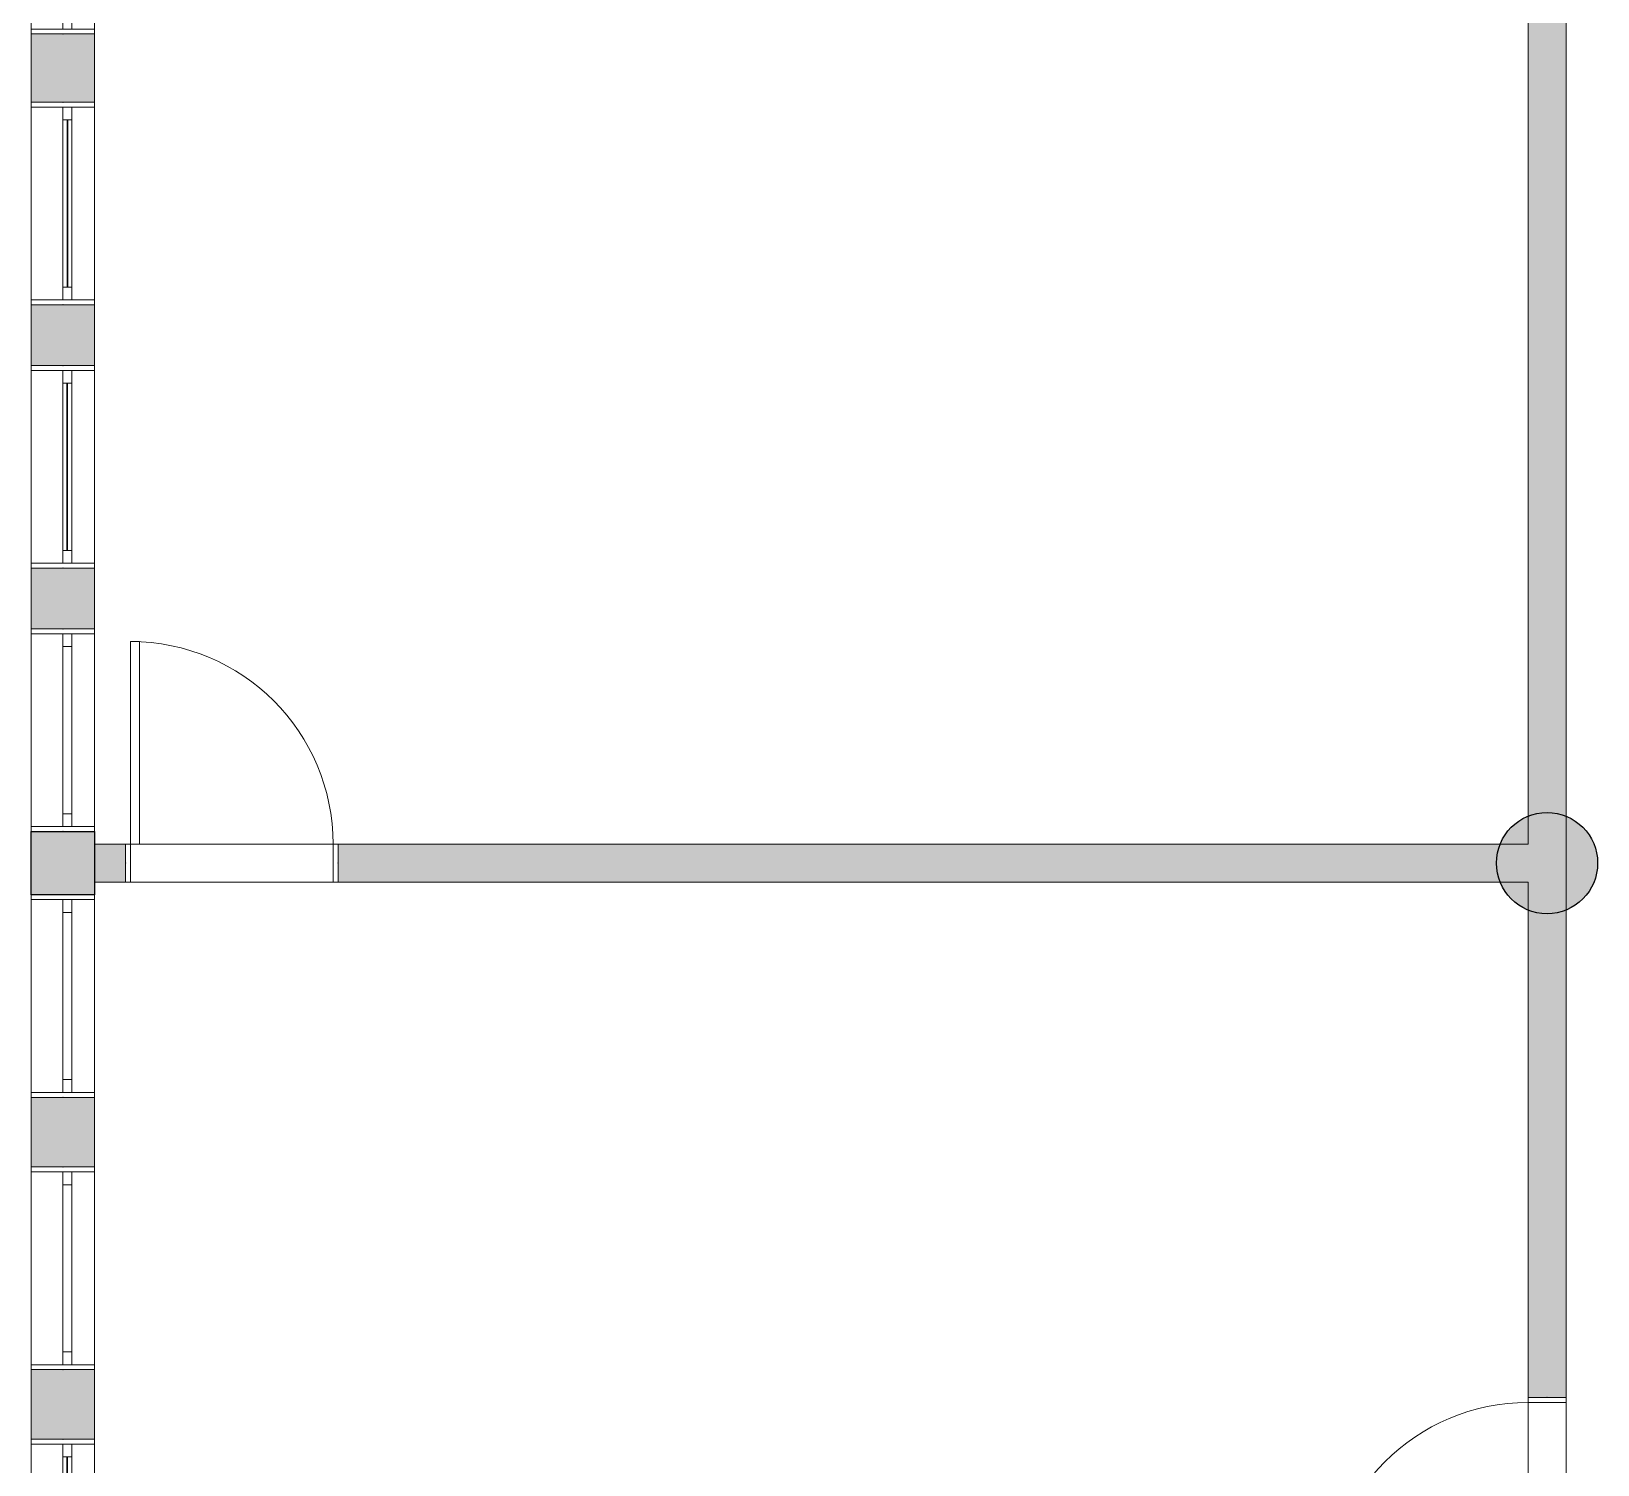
# Model space of a CAD drawing. Header units: metres. Extents: x 512 to 829, y -209 to 245.
# Drawn here: x 781.39 to 787.58, y -100.75 to -95.09 of the extents above; entities that cross this region are included whole.
import ezdxf

# ---------------------------------------------------------------- set-up
doc = ezdxf.new("R2010")
doc.units = ezdxf.units.M
doc.header["$LTSCALE"] = 0.508
doc.set_wipeout_variables(frame=1)
doc.header["$PDSIZE"] = -2
for name, color, linetype, lineweight in [('None', 7, 'Continuous', 5), ('NãoImprimir', 7, 'Continuous', 5), ('Peitoris', 2, 'Continuous', 5), ('Telhado-Princ', 7, 'Continuous', 5)]:
    doc.layers.add(name, color=color, linetype=linetype, lineweight=lineweight)

# ---------------------------------------------------------------- blocks, each defined once
blk = doc.blocks.new('Grupo-469')
at = {"color": 7, "linetype": 'Continuous', "lineweight": 5}
for points in [[(-0.4, 0.125), (-0.38095, 0.125), (-0.38095, -0.125), (-0.4, -0.125)], [(0.38095, 0.125), (0.4, 0.125), (0.4, -0.125), (0.38095, -0.125)]]:
    blk.add_wipeout(points, dxfattribs=at).dxf.layer = 'None'
at = {"layer": 'None', "color": 7, "linetype": 'Continuous', "lineweight": 5}
for points in [[(-0.4, 0.125), (-0.38095, 0.125), (-0.38095, -0.125), (-0.4, -0.125)], [(0.38095, 0.125), (0.4, 0.125), (0.4, -0.125), (0.38095, -0.125)]]:
    blk.add_lwpolyline(points, close=True, dxfattribs=at)
blk = doc.blocks.new('Grupo-470')
at = {"layer": 'None', "color": 7}
blk.add_blockref('Grupo-469', (0, 0), dxfattribs=at)
at = {"layer": 'None', "color": 7, "linetype": 'Continuous', "lineweight": 5}
for p, q in [((-0.4, 0.125), (-0.38095, 0.125)), ((-0.38095, 0.125), (-0.38095, -0.125)), ((0.4, 0.125), (0.38095, 0.125)), ((0.38095, 0.125), (0.38095, -0.125)), ((-0.4, -0.125), (-0.38095, -0.125)), ((0.4, -0.125), (0.38095, -0.125))]:
    blk.add_line(p, q, dxfattribs=at)
blk = doc.blocks.new('Grupo-471')
at = {"layer": 'None', "color": 7, "linetype": 'Continuous', "lineweight": 5}
for p, q in [((-0.38095, 0.034925), (-0.38095, 0)), ((0.38095, 0.034925), (0.38095, 0))]:
    blk.add_line(p, q, dxfattribs=at)
blk = doc.blocks.new('Grupo-472')
at = {"color": 7, "linetype": 'Continuous', "lineweight": 5}
for points in [[(-0.38095, 0.034925), (-0.33015, 0.034925), (-0.33015, 0), (-0.38095, 0)], [(0.33015, 0.034925), (0.38095, 0.034925), (0.38095, 0), (0.33015, 0)]]:
    blk.add_wipeout(points, dxfattribs=at).dxf.layer = 'None'
at = {"layer": 'None', "color": 7, "linetype": 'Continuous', "lineweight": 5}
for points in [[(-0.38095, 0.034925), (-0.33015, 0.034925), (-0.33015, 0), (-0.38095, 0)], [(0.33015, 0.034925), (0.38095, 0.034925), (0.38095, 0), (0.33015, 0)]]:
    blk.add_lwpolyline(points, close=True, dxfattribs=at)
blk = doc.blocks.new('Grupo-473')
at = {"layer": 'None', "color": 7}
blk.add_blockref('Grupo-471', (0, 0), dxfattribs=at)
at = {"color": 7, "linetype": 'Continuous', "lineweight": 5}
blk.add_wipeout([(-0.33015, 0.034925), (0.33015, 0.034925), (0.33015, 0), (-0.33015, 0)], dxfattribs=at).dxf.layer = 'None'
at = {"layer": 'None', "color": 7, "linetype": 'Continuous', "lineweight": 5}
blk.add_lwpolyline([(-0.33015, 0.034925), (0.33015, 0.034925), (0.33015, 0), (-0.33015, 0)], close=True, dxfattribs=at)
at = {"layer": 'None', "color": 7}
blk.add_blockref('Grupo-472', (0, 0), dxfattribs=at)
at = {"layer": 'None', "color": 7, "linetype": 'Continuous', "lineweight": 5}
for p, q in [((-0.38095, 0.034925), (-0.33015, 0.034925)), ((-0.38095, 0), (-0.33015, 0)), ((-0.33015, 0.034925), (-0.33015, 0)), ((0.38095, 0.034925), (0.33015, 0.034925)), ((0.33015, 0.034925), (0.33015, 0)), ((0.38095, 0), (0.33015, 0))]:
    blk.add_line(p, q, dxfattribs=at)
blk = doc.blocks.new('Grupo-474')
at = {"color": 7, "linetype": 'Continuous', "lineweight": 9}
blk.add_wipeout([(-0.3301, 0.0181), (0.3301, 0.0181), (0.3301, 0.0168), (-0.3301, 0.0168)], dxfattribs=at).dxf.layer = 'None'
blk = doc.blocks.new('Grupo-475')
at = {"layer": 'None', "color": 7}
blk.add_blockref('Grupo-474', (0, 0), dxfattribs=at)
at = {"layer": 'None', "color": 7, "linetype": 'Continuous', "lineweight": 25}
for p, q in [((-0.3301, 0.0181), (0.3301, 0.0181)), ((-0.3301, 0.0168), (0.3301, 0.0168))]:
    blk.add_line(p, q, dxfattribs=at)
blk = doc.blocks.new('Grupo-476')
at = {"layer": 'None', "color": 7, "linetype": 'Continuous', "lineweight": 20}
for p, q in [((0.4, 0.125), (-0.4, 0.125)), ((0.4, -0.125), (-0.4, -0.125))]:
    blk.add_line(p, q, dxfattribs=at)
blk = doc.blocks.new('Window (2D)-38')
at = {"color": 7, "linetype": 'Continuous', "lineweight": 5}
blk.add_wipeout([(-0.4, 0.125), (0.4, 0.125), (0.4, -0.125), (-0.4, -0.125)], dxfattribs=at).dxf.layer = 'None'
at = {"layer": 'None', "color": 7}
blk.add_blockref('Grupo-470', (0, 0), dxfattribs=at)
at = {"layer": 'None', "color": 7, "linetype": 'Continuous', "lineweight": 5}
for p, q in [((-0.4, 0.125), (0.4, 0.125)), ((-0.4, -0.125), (0.4, -0.125))]:
    blk.add_line(p, q, dxfattribs=at)
at = {"layer": 'NãoImprimir', "linetype": 'Continuous'}
for p in [(-0.4, 0), (0.4, 0)]:
    blk.add_point(p, dxfattribs=at)
at = {"layer": 'Peitoris'}
blk.add_blockref('Grupo-473', (0, 0), dxfattribs=at)
blk.add_blockref('Grupo-475', (0, 0), dxfattribs=at)
at = {"layer": 'Telhado-Princ'}
blk.add_blockref('Grupo-476', (0, 0), dxfattribs=at)
blk = doc.blocks.new('Grupo-477')
at = {"color": 7, "linetype": 'Continuous', "lineweight": 5}
for points in [[(-0.4, 0.125), (-0.38095, 0.125), (-0.38095, -0.125), (-0.4, -0.125)], [(0.38095, 0.125), (0.4, 0.125), (0.4, -0.125), (0.38095, -0.125)]]:
    blk.add_wipeout(points, dxfattribs=at).dxf.layer = 'None'
at = {"layer": 'None', "color": 7, "linetype": 'Continuous', "lineweight": 5}
for points in [[(-0.4, 0.125), (-0.38095, 0.125), (-0.38095, -0.125), (-0.4, -0.125)], [(0.38095, 0.125), (0.4, 0.125), (0.4, -0.125), (0.38095, -0.125)]]:
    blk.add_lwpolyline(points, close=True, dxfattribs=at)
blk = doc.blocks.new('Grupo-478')
at = {"layer": 'None', "color": 7}
blk.add_blockref('Grupo-477', (0, 0), dxfattribs=at)
at = {"layer": 'None', "color": 7, "linetype": 'Continuous', "lineweight": 5}
for p, q in [((-0.4, 0.125), (-0.38095, 0.125)), ((-0.38095, 0.125), (-0.38095, -0.125)), ((0.4, 0.125), (0.38095, 0.125)), ((0.38095, 0.125), (0.38095, -0.125)), ((-0.4, -0.125), (-0.38095, -0.125)), ((0.4, -0.125), (0.38095, -0.125))]:
    blk.add_line(p, q, dxfattribs=at)
blk = doc.blocks.new('Grupo-479')
at = {"layer": 'None', "color": 7, "linetype": 'Continuous', "lineweight": 5}
for p, q in [((-0.38095, 0.034925), (-0.38095, 0)), ((0.38095, 0.034925), (0.38095, 0))]:
    blk.add_line(p, q, dxfattribs=at)
blk = doc.blocks.new('Grupo-480')
at = {"color": 7, "linetype": 'Continuous', "lineweight": 5}
for points in [[(-0.38095, 0.034925), (-0.33015, 0.034925), (-0.33015, 0), (-0.38095, 0)], [(0.33015, 0.034925), (0.38095, 0.034925), (0.38095, 0), (0.33015, 0)]]:
    blk.add_wipeout(points, dxfattribs=at).dxf.layer = 'None'
at = {"layer": 'None', "color": 7, "linetype": 'Continuous', "lineweight": 5}
for points in [[(-0.38095, 0.034925), (-0.33015, 0.034925), (-0.33015, 0), (-0.38095, 0)], [(0.33015, 0.034925), (0.38095, 0.034925), (0.38095, 0), (0.33015, 0)]]:
    blk.add_lwpolyline(points, close=True, dxfattribs=at)
blk = doc.blocks.new('Grupo-481')
at = {"layer": 'None', "color": 7}
blk.add_blockref('Grupo-479', (0, 0), dxfattribs=at)
at = {"color": 7, "linetype": 'Continuous', "lineweight": 5}
blk.add_wipeout([(-0.33015, 0.034925), (0.33015, 0.034925), (0.33015, 0), (-0.33015, 0)], dxfattribs=at).dxf.layer = 'None'
at = {"layer": 'None', "color": 7, "linetype": 'Continuous', "lineweight": 5}
blk.add_lwpolyline([(-0.33015, 0.034925), (0.33015, 0.034925), (0.33015, 0), (-0.33015, 0)], close=True, dxfattribs=at)
at = {"layer": 'None', "color": 7}
blk.add_blockref('Grupo-480', (0, 0), dxfattribs=at)
at = {"layer": 'None', "color": 7, "linetype": 'Continuous', "lineweight": 5}
for p, q in [((-0.38095, 0.034925), (-0.33015, 0.034925)), ((-0.38095, 0), (-0.33015, 0)), ((-0.33015, 0.034925), (-0.33015, 0)), ((0.38095, 0.034925), (0.33015, 0.034925)), ((0.33015, 0.034925), (0.33015, 0)), ((0.38095, 0), (0.33015, 0))]:
    blk.add_line(p, q, dxfattribs=at)
blk = doc.blocks.new('Grupo-482')
at = {"color": 7, "linetype": 'Continuous', "lineweight": 9}
blk.add_wipeout([(-0.3301, 0.0181), (0.3301, 0.0181), (0.3301, 0.0168), (-0.3301, 0.0168)], dxfattribs=at).dxf.layer = 'None'
blk = doc.blocks.new('Grupo-483')
at = {"layer": 'None', "color": 7}
blk.add_blockref('Grupo-482', (0, 0), dxfattribs=at)
at = {"layer": 'None', "color": 7, "linetype": 'Continuous', "lineweight": 25}
for p, q in [((-0.3301, 0.0181), (0.3301, 0.0181)), ((-0.3301, 0.0168), (0.3301, 0.0168))]:
    blk.add_line(p, q, dxfattribs=at)
blk = doc.blocks.new('Grupo-484')
at = {"layer": 'None', "color": 7, "linetype": 'Continuous', "lineweight": 20}
for p, q in [((0.4, 0.125), (-0.4, 0.125)), ((0.4, -0.125), (-0.4, -0.125))]:
    blk.add_line(p, q, dxfattribs=at)
blk = doc.blocks.new('Window (2D)-39')
at = {"color": 7, "linetype": 'Continuous', "lineweight": 5}
blk.add_wipeout([(-0.4, 0.125), (0.4, 0.125), (0.4, -0.125), (-0.4, -0.125)], dxfattribs=at).dxf.layer = 'None'
at = {"layer": 'None', "color": 7}
blk.add_blockref('Grupo-478', (0, 0), dxfattribs=at)
at = {"layer": 'None', "color": 7, "linetype": 'Continuous', "lineweight": 5}
for p, q in [((-0.4, 0.125), (0.4, 0.125)), ((-0.4, -0.125), (0.4, -0.125))]:
    blk.add_line(p, q, dxfattribs=at)
at = {"layer": 'NãoImprimir', "linetype": 'Continuous'}
for p in [(-0.4, 0), (0.4, 0)]:
    blk.add_point(p, dxfattribs=at)
at = {"layer": 'Peitoris'}
blk.add_blockref('Grupo-481', (0, 0), dxfattribs=at)
blk.add_blockref('Grupo-483', (0, 0), dxfattribs=at)
at = {"layer": 'Telhado-Princ'}
blk.add_blockref('Grupo-484', (0, 0), dxfattribs=at)
blk = doc.blocks.new('Grupo-485')
at = {"color": 7, "linetype": 'Continuous', "lineweight": 5}
for points in [[(-0.4, 0.125), (-0.38095, 0.125), (-0.38095, -0.125), (-0.4, -0.125)], [(0.38095, 0.125), (0.4, 0.125), (0.4, -0.125), (0.38095, -0.125)]]:
    blk.add_wipeout(points, dxfattribs=at).dxf.layer = 'None'
at = {"layer": 'None', "color": 7, "linetype": 'Continuous', "lineweight": 5}
for points in [[(-0.4, 0.125), (-0.38095, 0.125), (-0.38095, -0.125), (-0.4, -0.125)], [(0.38095, 0.125), (0.4, 0.125), (0.4, -0.125), (0.38095, -0.125)]]:
    blk.add_lwpolyline(points, close=True, dxfattribs=at)
blk = doc.blocks.new('Grupo-486')
at = {"layer": 'None', "color": 7}
blk.add_blockref('Grupo-485', (0, 0), dxfattribs=at)
at = {"layer": 'None', "color": 7, "linetype": 'Continuous', "lineweight": 5}
for p, q in [((-0.4, 0.125), (-0.38095, 0.125)), ((-0.38095, 0.125), (-0.38095, -0.125)), ((0.4, 0.125), (0.38095, 0.125)), ((0.38095, 0.125), (0.38095, -0.125)), ((-0.4, -0.125), (-0.38095, -0.125)), ((0.4, -0.125), (0.38095, -0.125))]:
    blk.add_line(p, q, dxfattribs=at)
blk = doc.blocks.new('Grupo-487')
at = {"layer": 'None', "color": 7, "linetype": 'Continuous', "lineweight": 5}
for p, q in [((-0.38095, 0.034925), (-0.38095, 0)), ((0.38095, 0.034925), (0.38095, 0))]:
    blk.add_line(p, q, dxfattribs=at)
blk = doc.blocks.new('Grupo-488')
at = {"color": 7, "linetype": 'Continuous', "lineweight": 5}
for points in [[(-0.38095, 0.034925), (-0.33015, 0.034925), (-0.33015, 0), (-0.38095, 0)], [(0.33015, 0.034925), (0.38095, 0.034925), (0.38095, 0), (0.33015, 0)]]:
    blk.add_wipeout(points, dxfattribs=at).dxf.layer = 'None'
at = {"layer": 'None', "color": 7, "linetype": 'Continuous', "lineweight": 5}
for points in [[(-0.38095, 0.034925), (-0.33015, 0.034925), (-0.33015, 0), (-0.38095, 0)], [(0.33015, 0.034925), (0.38095, 0.034925), (0.38095, 0), (0.33015, 0)]]:
    blk.add_lwpolyline(points, close=True, dxfattribs=at)
blk = doc.blocks.new('Grupo-489')
at = {"layer": 'None', "color": 7}
blk.add_blockref('Grupo-487', (0, 0), dxfattribs=at)
at = {"color": 7, "linetype": 'Continuous', "lineweight": 5}
blk.add_wipeout([(-0.33015, 0.034925), (0.33015, 0.034925), (0.33015, 0), (-0.33015, 0)], dxfattribs=at).dxf.layer = 'None'
at = {"layer": 'None', "color": 7, "linetype": 'Continuous', "lineweight": 5}
blk.add_lwpolyline([(-0.33015, 0.034925), (0.33015, 0.034925), (0.33015, 0), (-0.33015, 0)], close=True, dxfattribs=at)
at = {"layer": 'None', "color": 7}
blk.add_blockref('Grupo-488', (0, 0), dxfattribs=at)
at = {"layer": 'None', "color": 7, "linetype": 'Continuous', "lineweight": 5}
for p, q in [((-0.38095, 0.034925), (-0.33015, 0.034925)), ((-0.38095, 0), (-0.33015, 0)), ((-0.33015, 0.034925), (-0.33015, 0)), ((0.38095, 0.034925), (0.33015, 0.034925)), ((0.33015, 0.034925), (0.33015, 0)), ((0.38095, 0), (0.33015, 0))]:
    blk.add_line(p, q, dxfattribs=at)
blk = doc.blocks.new('Grupo-490')
at = {"color": 7, "linetype": 'Continuous', "lineweight": 9}
blk.add_wipeout([(-0.3301, 0.0181), (0.3301, 0.0181), (0.3301, 0.0168), (-0.3301, 0.0168)], dxfattribs=at).dxf.layer = 'None'
blk = doc.blocks.new('Grupo-491')
at = {"layer": 'None', "color": 7}
blk.add_blockref('Grupo-490', (0, 0), dxfattribs=at)
at = {"layer": 'None', "color": 7, "linetype": 'Continuous', "lineweight": 25}
for p, q in [((-0.3301, 0.0181), (0.3301, 0.0181)), ((-0.3301, 0.0168), (0.3301, 0.0168))]:
    blk.add_line(p, q, dxfattribs=at)
blk = doc.blocks.new('Grupo-492')
at = {"layer": 'None', "color": 7, "linetype": 'Continuous', "lineweight": 20}
for p, q in [((0.4, 0.125), (-0.4, 0.125)), ((0.4, -0.125), (-0.4, -0.125))]:
    blk.add_line(p, q, dxfattribs=at)
blk = doc.blocks.new('Window (2D)-40')
at = {"color": 7, "linetype": 'Continuous', "lineweight": 5}
blk.add_wipeout([(-0.4, 0.125), (0.4, 0.125), (0.4, -0.125), (-0.4, -0.125)], dxfattribs=at).dxf.layer = 'None'
at = {"layer": 'None', "color": 7}
blk.add_blockref('Grupo-486', (0, 0), dxfattribs=at)
at = {"layer": 'None', "color": 7, "linetype": 'Continuous', "lineweight": 5}
for p, q in [((-0.4, 0.125), (0.4, 0.125)), ((-0.4, -0.125), (0.4, -0.125))]:
    blk.add_line(p, q, dxfattribs=at)
at = {"layer": 'NãoImprimir', "linetype": 'Continuous'}
for p in [(-0.4, 0), (0.4, 0)]:
    blk.add_point(p, dxfattribs=at)
at = {"layer": 'Peitoris'}
blk.add_blockref('Grupo-489', (0, 0), dxfattribs=at)
blk.add_blockref('Grupo-491', (0, 0), dxfattribs=at)
at = {"layer": 'Telhado-Princ'}
blk.add_blockref('Grupo-492', (0, 0), dxfattribs=at)
blk = doc.blocks.new('Grupo-493')
at = {"color": 7, "linetype": 'Continuous', "lineweight": 5}
for points in [[(-0.4, 0.125), (-0.38095, 0.125), (-0.38095, -0.125), (-0.4, -0.125)], [(0.38095, 0.125), (0.4, 0.125), (0.4, -0.125), (0.38095, -0.125)]]:
    blk.add_wipeout(points, dxfattribs=at).dxf.layer = 'None'
at = {"layer": 'None', "color": 7, "linetype": 'Continuous', "lineweight": 5}
for points in [[(-0.4, 0.125), (-0.38095, 0.125), (-0.38095, -0.125), (-0.4, -0.125)], [(0.38095, 0.125), (0.4, 0.125), (0.4, -0.125), (0.38095, -0.125)]]:
    blk.add_lwpolyline(points, close=True, dxfattribs=at)
blk = doc.blocks.new('Grupo-494')
at = {"layer": 'None', "color": 7}
blk.add_blockref('Grupo-493', (0, 0), dxfattribs=at)
at = {"layer": 'None', "color": 7, "linetype": 'Continuous', "lineweight": 5}
for p, q in [((-0.4, 0.125), (-0.38095, 0.125)), ((-0.38095, 0.125), (-0.38095, -0.125)), ((0.4, 0.125), (0.38095, 0.125)), ((0.38095, 0.125), (0.38095, -0.125)), ((-0.4, -0.125), (-0.38095, -0.125)), ((0.4, -0.125), (0.38095, -0.125))]:
    blk.add_line(p, q, dxfattribs=at)
blk = doc.blocks.new('Grupo-495')
at = {"layer": 'None', "color": 7, "linetype": 'Continuous', "lineweight": 5}
for p, q in [((-0.38095, 0.034925), (-0.38095, 0)), ((0.38095, 0.034925), (0.38095, 0))]:
    blk.add_line(p, q, dxfattribs=at)
blk = doc.blocks.new('Grupo-496')
at = {"color": 7, "linetype": 'Continuous', "lineweight": 5}
for points in [[(-0.38095, 0.034925), (-0.33015, 0.034925), (-0.33015, 0), (-0.38095, 0)], [(0.33015, 0.034925), (0.38095, 0.034925), (0.38095, 0), (0.33015, 0)]]:
    blk.add_wipeout(points, dxfattribs=at).dxf.layer = 'None'
at = {"layer": 'None', "color": 7, "linetype": 'Continuous', "lineweight": 5}
for points in [[(-0.38095, 0.034925), (-0.33015, 0.034925), (-0.33015, 0), (-0.38095, 0)], [(0.33015, 0.034925), (0.38095, 0.034925), (0.38095, 0), (0.33015, 0)]]:
    blk.add_lwpolyline(points, close=True, dxfattribs=at)
blk = doc.blocks.new('Grupo-497')
at = {"layer": 'None', "color": 7}
blk.add_blockref('Grupo-495', (0, 0), dxfattribs=at)
at = {"color": 7, "linetype": 'Continuous', "lineweight": 5}
blk.add_wipeout([(-0.33015, 0.034925), (0.33015, 0.034925), (0.33015, 0), (-0.33015, 0)], dxfattribs=at).dxf.layer = 'None'
at = {"layer": 'None', "color": 7, "linetype": 'Continuous', "lineweight": 5}
blk.add_lwpolyline([(-0.33015, 0.034925), (0.33015, 0.034925), (0.33015, 0), (-0.33015, 0)], close=True, dxfattribs=at)
at = {"layer": 'None', "color": 7}
blk.add_blockref('Grupo-496', (0, 0), dxfattribs=at)
at = {"layer": 'None', "color": 7, "linetype": 'Continuous', "lineweight": 5}
for p, q in [((-0.38095, 0.034925), (-0.33015, 0.034925)), ((-0.38095, 0), (-0.33015, 0)), ((-0.33015, 0.034925), (-0.33015, 0)), ((0.38095, 0.034925), (0.33015, 0.034925)), ((0.33015, 0.034925), (0.33015, 0)), ((0.38095, 0), (0.33015, 0))]:
    blk.add_line(p, q, dxfattribs=at)
blk = doc.blocks.new('Grupo-500')
at = {"layer": 'None', "color": 7, "linetype": 'Continuous', "lineweight": 20}
for p, q in [((0.4, 0.125), (-0.4, 0.125)), ((0.4, -0.125), (-0.4, -0.125))]:
    blk.add_line(p, q, dxfattribs=at)
blk = doc.blocks.new('Window (2D)-41')
at = {"color": 7, "linetype": 'Continuous', "lineweight": 5}
blk.add_wipeout([(-0.4, 0.125), (0.4, 0.125), (0.4, -0.125), (-0.4, -0.125)], dxfattribs=at).dxf.layer = 'None'
at = {"layer": 'None', "color": 7}
blk.add_blockref('Grupo-494', (0, 0), dxfattribs=at)
at = {"layer": 'None', "color": 7, "linetype": 'Continuous', "lineweight": 5}
for p, q in [((-0.4, 0.125), (0.4, 0.125)), ((-0.4, -0.125), (0.4, -0.125))]:
    blk.add_line(p, q, dxfattribs=at)
at = {"layer": 'NãoImprimir', "linetype": 'Continuous'}
for p in [(-0.4, 0), (0.4, 0)]:
    blk.add_point(p, dxfattribs=at)
at = {"layer": 'Peitoris'}
blk.add_blockref('Grupo-497', (0, 0), dxfattribs=at)
at = {"layer": 'Telhado-Princ'}
blk.add_blockref('Grupo-500', (0, 0), dxfattribs=at)
blk = doc.blocks.new('Grupo-501')
at = {"color": 7, "linetype": 'Continuous', "lineweight": 5}
for points in [[(-0.4, 0.125), (-0.38095, 0.125), (-0.38095, -0.125), (-0.4, -0.125)], [(0.38095, 0.125), (0.4, 0.125), (0.4, -0.125), (0.38095, -0.125)]]:
    blk.add_wipeout(points, dxfattribs=at).dxf.layer = 'None'
at = {"layer": 'None', "color": 7, "linetype": 'Continuous', "lineweight": 5}
for points in [[(-0.4, 0.125), (-0.38095, 0.125), (-0.38095, -0.125), (-0.4, -0.125)], [(0.38095, 0.125), (0.4, 0.125), (0.4, -0.125), (0.38095, -0.125)]]:
    blk.add_lwpolyline(points, close=True, dxfattribs=at)
blk = doc.blocks.new('Grupo-502')
at = {"layer": 'None', "color": 7}
blk.add_blockref('Grupo-501', (0, 0), dxfattribs=at)
at = {"layer": 'None', "color": 7, "linetype": 'Continuous', "lineweight": 5}
for p, q in [((-0.4, 0.125), (-0.38095, 0.125)), ((-0.38095, 0.125), (-0.38095, -0.125)), ((0.4, 0.125), (0.38095, 0.125)), ((0.38095, 0.125), (0.38095, -0.125)), ((-0.4, -0.125), (-0.38095, -0.125)), ((0.4, -0.125), (0.38095, -0.125))]:
    blk.add_line(p, q, dxfattribs=at)
blk = doc.blocks.new('Grupo-503')
at = {"layer": 'None', "color": 7, "linetype": 'Continuous', "lineweight": 5}
for p, q in [((-0.38095, 0.034925), (-0.38095, 0)), ((0.38095, 0.034925), (0.38095, 0))]:
    blk.add_line(p, q, dxfattribs=at)
blk = doc.blocks.new('Grupo-504')
at = {"color": 7, "linetype": 'Continuous', "lineweight": 5}
for points in [[(-0.38095, 0.034925), (-0.33015, 0.034925), (-0.33015, 0), (-0.38095, 0)], [(0.33015, 0.034925), (0.38095, 0.034925), (0.38095, 0), (0.33015, 0)]]:
    blk.add_wipeout(points, dxfattribs=at).dxf.layer = 'None'
at = {"layer": 'None', "color": 7, "linetype": 'Continuous', "lineweight": 5}
for points in [[(-0.38095, 0.034925), (-0.33015, 0.034925), (-0.33015, 0), (-0.38095, 0)], [(0.33015, 0.034925), (0.38095, 0.034925), (0.38095, 0), (0.33015, 0)]]:
    blk.add_lwpolyline(points, close=True, dxfattribs=at)
blk = doc.blocks.new('Grupo-505')
at = {"layer": 'None', "color": 7}
blk.add_blockref('Grupo-503', (0, 0), dxfattribs=at)
at = {"color": 7, "linetype": 'Continuous', "lineweight": 5}
blk.add_wipeout([(-0.33015, 0.034925), (0.33015, 0.034925), (0.33015, 0), (-0.33015, 0)], dxfattribs=at).dxf.layer = 'None'
at = {"layer": 'None', "color": 7, "linetype": 'Continuous', "lineweight": 5}
blk.add_lwpolyline([(-0.33015, 0.034925), (0.33015, 0.034925), (0.33015, 0), (-0.33015, 0)], close=True, dxfattribs=at)
at = {"layer": 'None', "color": 7}
blk.add_blockref('Grupo-504', (0, 0), dxfattribs=at)
at = {"layer": 'None', "color": 7, "linetype": 'Continuous', "lineweight": 5}
for p, q in [((-0.38095, 0.034925), (-0.33015, 0.034925)), ((-0.38095, 0), (-0.33015, 0)), ((-0.33015, 0.034925), (-0.33015, 0)), ((0.38095, 0.034925), (0.33015, 0.034925)), ((0.33015, 0.034925), (0.33015, 0)), ((0.38095, 0), (0.33015, 0))]:
    blk.add_line(p, q, dxfattribs=at)
blk = doc.blocks.new('Grupo-508')
at = {"layer": 'None', "color": 7, "linetype": 'Continuous', "lineweight": 20}
for p, q in [((0.4, 0.125), (-0.4, 0.125)), ((0.4, -0.125), (-0.4, -0.125))]:
    blk.add_line(p, q, dxfattribs=at)
blk = doc.blocks.new('Window (2D)-42')
at = {"color": 7, "linetype": 'Continuous', "lineweight": 5}
blk.add_wipeout([(-0.4, 0.125), (0.4, 0.125), (0.4, -0.125), (-0.4, -0.125)], dxfattribs=at).dxf.layer = 'None'
at = {"layer": 'None', "color": 7}
blk.add_blockref('Grupo-502', (0, 0), dxfattribs=at)
at = {"layer": 'None', "color": 7, "linetype": 'Continuous', "lineweight": 5}
for p, q in [((-0.4, 0.125), (0.4, 0.125)), ((-0.4, -0.125), (0.4, -0.125))]:
    blk.add_line(p, q, dxfattribs=at)
at = {"layer": 'NãoImprimir', "linetype": 'Continuous'}
for p in [(-0.4, 0), (0.4, 0)]:
    blk.add_point(p, dxfattribs=at)
at = {"layer": 'Peitoris'}
blk.add_blockref('Grupo-505', (0, 0), dxfattribs=at)
at = {"layer": 'Telhado-Princ'}
blk.add_blockref('Grupo-508', (0, 0), dxfattribs=at)
blk = doc.blocks.new('Grupo-509')
at = {"color": 7, "linetype": 'Continuous', "lineweight": 5}
for points in [[(-0.4, 0.125), (-0.38095, 0.125), (-0.38095, -0.125), (-0.4, -0.125)], [(0.38095, 0.125), (0.4, 0.125), (0.4, -0.125), (0.38095, -0.125)]]:
    blk.add_wipeout(points, dxfattribs=at).dxf.layer = 'None'
at = {"layer": 'None', "color": 7, "linetype": 'Continuous', "lineweight": 5}
for points in [[(-0.4, 0.125), (-0.38095, 0.125), (-0.38095, -0.125), (-0.4, -0.125)], [(0.38095, 0.125), (0.4, 0.125), (0.4, -0.125), (0.38095, -0.125)]]:
    blk.add_lwpolyline(points, close=True, dxfattribs=at)
blk = doc.blocks.new('Grupo-510')
at = {"layer": 'None', "color": 7}
blk.add_blockref('Grupo-509', (0, 0), dxfattribs=at)
at = {"layer": 'None', "color": 7, "linetype": 'Continuous', "lineweight": 5}
for p, q in [((-0.4, 0.125), (-0.38095, 0.125)), ((-0.38095, 0.125), (-0.38095, -0.125)), ((0.4, 0.125), (0.38095, 0.125)), ((0.38095, 0.125), (0.38095, -0.125)), ((-0.4, -0.125), (-0.38095, -0.125)), ((0.4, -0.125), (0.38095, -0.125))]:
    blk.add_line(p, q, dxfattribs=at)
blk = doc.blocks.new('Grupo-511')
at = {"layer": 'None', "color": 7, "linetype": 'Continuous', "lineweight": 5}
for p, q in [((-0.38095, 0.034925), (-0.38095, 0)), ((0.38095, 0.034925), (0.38095, 0))]:
    blk.add_line(p, q, dxfattribs=at)
blk = doc.blocks.new('Grupo-512')
at = {"color": 7, "linetype": 'Continuous', "lineweight": 5}
for points in [[(-0.38095, 0.034925), (-0.33015, 0.034925), (-0.33015, 0), (-0.38095, 0)], [(0.33015, 0.034925), (0.38095, 0.034925), (0.38095, 0), (0.33015, 0)]]:
    blk.add_wipeout(points, dxfattribs=at).dxf.layer = 'None'
at = {"layer": 'None', "color": 7, "linetype": 'Continuous', "lineweight": 5}
for points in [[(-0.38095, 0.034925), (-0.33015, 0.034925), (-0.33015, 0), (-0.38095, 0)], [(0.33015, 0.034925), (0.38095, 0.034925), (0.38095, 0), (0.33015, 0)]]:
    blk.add_lwpolyline(points, close=True, dxfattribs=at)
blk = doc.blocks.new('Grupo-513')
at = {"layer": 'None', "color": 7}
blk.add_blockref('Grupo-511', (0, 0), dxfattribs=at)
at = {"color": 7, "linetype": 'Continuous', "lineweight": 5}
blk.add_wipeout([(-0.33015, 0.034925), (0.33015, 0.034925), (0.33015, 0), (-0.33015, 0)], dxfattribs=at).dxf.layer = 'None'
at = {"layer": 'None', "color": 7, "linetype": 'Continuous', "lineweight": 5}
blk.add_lwpolyline([(-0.33015, 0.034925), (0.33015, 0.034925), (0.33015, 0), (-0.33015, 0)], close=True, dxfattribs=at)
at = {"layer": 'None', "color": 7}
blk.add_blockref('Grupo-512', (0, 0), dxfattribs=at)
at = {"layer": 'None', "color": 7, "linetype": 'Continuous', "lineweight": 5}
for p, q in [((-0.38095, 0.034925), (-0.33015, 0.034925)), ((-0.38095, 0), (-0.33015, 0)), ((-0.33015, 0.034925), (-0.33015, 0)), ((0.38095, 0.034925), (0.33015, 0.034925)), ((0.33015, 0.034925), (0.33015, 0)), ((0.38095, 0), (0.33015, 0))]:
    blk.add_line(p, q, dxfattribs=at)
blk = doc.blocks.new('Grupo-516')
at = {"layer": 'None', "color": 7, "linetype": 'Continuous', "lineweight": 20}
for p, q in [((0.4, 0.125), (-0.4, 0.125)), ((0.4, -0.125), (-0.4, -0.125))]:
    blk.add_line(p, q, dxfattribs=at)
blk = doc.blocks.new('Window (2D)-43')
at = {"color": 7, "linetype": 'Continuous', "lineweight": 5}
blk.add_wipeout([(-0.4, 0.125), (0.4, 0.125), (0.4, -0.125), (-0.4, -0.125)], dxfattribs=at).dxf.layer = 'None'
at = {"layer": 'None', "color": 7}
blk.add_blockref('Grupo-510', (0, 0), dxfattribs=at)
at = {"layer": 'None', "color": 7, "linetype": 'Continuous', "lineweight": 5}
for p, q in [((-0.4, 0.125), (0.4, 0.125)), ((-0.4, -0.125), (0.4, -0.125))]:
    blk.add_line(p, q, dxfattribs=at)
at = {"layer": 'NãoImprimir', "linetype": 'Continuous'}
for p in [(-0.4, 0), (0.4, 0)]:
    blk.add_point(p, dxfattribs=at)
at = {"layer": 'Peitoris'}
blk.add_blockref('Grupo-513', (0, 0), dxfattribs=at)
at = {"layer": 'Telhado-Princ'}
blk.add_blockref('Grupo-516', (0, 0), dxfattribs=at)
blk = doc.blocks.new('Grupo-517')
at = {"color": 7, "linetype": 'Continuous', "lineweight": 5}
for points in [[(-0.4, 0.125), (-0.38095, 0.125), (-0.38095, -0.125), (-0.4, -0.125)], [(0.38095, 0.125), (0.4, 0.125), (0.4, -0.125), (0.38095, -0.125)]]:
    blk.add_wipeout(points, dxfattribs=at).dxf.layer = 'None'
at = {"layer": 'None', "color": 7, "linetype": 'Continuous', "lineweight": 5}
for points in [[(-0.4, 0.125), (-0.38095, 0.125), (-0.38095, -0.125), (-0.4, -0.125)], [(0.38095, 0.125), (0.4, 0.125), (0.4, -0.125), (0.38095, -0.125)]]:
    blk.add_lwpolyline(points, close=True, dxfattribs=at)
blk = doc.blocks.new('Grupo-518')
at = {"layer": 'None', "color": 7}
blk.add_blockref('Grupo-517', (0, 0), dxfattribs=at)
at = {"layer": 'None', "color": 7, "linetype": 'Continuous', "lineweight": 5}
for p, q in [((-0.4, 0.125), (-0.38095, 0.125)), ((-0.38095, 0.125), (-0.38095, -0.125)), ((0.4, 0.125), (0.38095, 0.125)), ((0.38095, 0.125), (0.38095, -0.125)), ((-0.4, -0.125), (-0.38095, -0.125)), ((0.4, -0.125), (0.38095, -0.125))]:
    blk.add_line(p, q, dxfattribs=at)
blk = doc.blocks.new('Grupo-519')
at = {"layer": 'None', "color": 7, "linetype": 'Continuous', "lineweight": 5}
for p, q in [((-0.38095, 0.034925), (-0.38095, 0)), ((0.38095, 0.034925), (0.38095, 0))]:
    blk.add_line(p, q, dxfattribs=at)
blk = doc.blocks.new('Grupo-520')
at = {"color": 7, "linetype": 'Continuous', "lineweight": 5}
for points in [[(-0.38095, 0.034925), (-0.33015, 0.034925), (-0.33015, 0), (-0.38095, 0)], [(0.33015, 0.034925), (0.38095, 0.034925), (0.38095, 0), (0.33015, 0)]]:
    blk.add_wipeout(points, dxfattribs=at).dxf.layer = 'None'
at = {"layer": 'None', "color": 7, "linetype": 'Continuous', "lineweight": 5}
for points in [[(-0.38095, 0.034925), (-0.33015, 0.034925), (-0.33015, 0), (-0.38095, 0)], [(0.33015, 0.034925), (0.38095, 0.034925), (0.38095, 0), (0.33015, 0)]]:
    blk.add_lwpolyline(points, close=True, dxfattribs=at)
blk = doc.blocks.new('Grupo-521')
at = {"layer": 'None', "color": 7}
blk.add_blockref('Grupo-519', (0, 0), dxfattribs=at)
at = {"color": 7, "linetype": 'Continuous', "lineweight": 5}
blk.add_wipeout([(-0.33015, 0.034925), (0.33015, 0.034925), (0.33015, 0), (-0.33015, 0)], dxfattribs=at).dxf.layer = 'None'
at = {"layer": 'None', "color": 7, "linetype": 'Continuous', "lineweight": 5}
blk.add_lwpolyline([(-0.33015, 0.034925), (0.33015, 0.034925), (0.33015, 0), (-0.33015, 0)], close=True, dxfattribs=at)
at = {"layer": 'None', "color": 7}
blk.add_blockref('Grupo-520', (0, 0), dxfattribs=at)
at = {"layer": 'None', "color": 7, "linetype": 'Continuous', "lineweight": 5}
for p, q in [((-0.38095, 0.034925), (-0.33015, 0.034925)), ((-0.38095, 0), (-0.33015, 0)), ((-0.33015, 0.034925), (-0.33015, 0)), ((0.38095, 0.034925), (0.33015, 0.034925)), ((0.33015, 0.034925), (0.33015, 0)), ((0.38095, 0), (0.33015, 0))]:
    blk.add_line(p, q, dxfattribs=at)
blk = doc.blocks.new('Grupo-522')
at = {"color": 7, "linetype": 'Continuous', "lineweight": 9}
blk.add_wipeout([(-0.3301, 0.0181), (0.3301, 0.0181), (0.3301, 0.0168), (-0.3301, 0.0168)], dxfattribs=at).dxf.layer = 'None'
blk = doc.blocks.new('Grupo-523')
at = {"layer": 'None', "color": 7}
blk.add_blockref('Grupo-522', (0, 0), dxfattribs=at)
at = {"layer": 'None', "color": 7, "linetype": 'Continuous', "lineweight": 25}
for p, q in [((-0.3301, 0.0181), (0.3301, 0.0181)), ((-0.3301, 0.0168), (0.3301, 0.0168))]:
    blk.add_line(p, q, dxfattribs=at)
blk = doc.blocks.new('Grupo-524')
at = {"layer": 'None', "color": 7, "linetype": 'Continuous', "lineweight": 20}
for p, q in [((0.4, 0.125), (-0.4, 0.125)), ((0.4, -0.125), (-0.4, -0.125))]:
    blk.add_line(p, q, dxfattribs=at)
blk = doc.blocks.new('Window (2D)-44')
at = {"color": 7, "linetype": 'Continuous', "lineweight": 5}
blk.add_wipeout([(-0.4, 0.125), (0.4, 0.125), (0.4, -0.125), (-0.4, -0.125)], dxfattribs=at).dxf.layer = 'None'
at = {"layer": 'None', "color": 7}
blk.add_blockref('Grupo-518', (0, 0), dxfattribs=at)
at = {"layer": 'None', "color": 7, "linetype": 'Continuous', "lineweight": 5}
for p, q in [((-0.4, 0.125), (0.4, 0.125)), ((-0.4, -0.125), (0.4, -0.125))]:
    blk.add_line(p, q, dxfattribs=at)
at = {"layer": 'NãoImprimir', "linetype": 'Continuous'}
for p in [(-0.4, 0), (0.4, 0)]:
    blk.add_point(p, dxfattribs=at)
at = {"layer": 'Peitoris'}
blk.add_blockref('Grupo-521', (0, 0), dxfattribs=at)
blk.add_blockref('Grupo-523', (0, 0), dxfattribs=at)
at = {"layer": 'Telhado-Princ'}
blk.add_blockref('Grupo-524', (0, 0), dxfattribs=at)
blk = doc.blocks.new('Grupo-2261')
at = {"layer": 'None', "color": 7, "linetype": 'Continuous', "lineweight": 5}
for p, q in [((-0.42, 0.075), (-0.42, -0.075)), ((0.42, 0.075), (0.42, -0.075))]:
    blk.add_line(p, q, dxfattribs=at)
blk = doc.blocks.new('Grupo-2262')
at = {"color": 7, "linetype": 'Continuous', "lineweight": 5}
for points in [[(-0.42, 0.075), (-0.4, 0.075), (-0.4, -0.075), (-0.42, -0.075)], [(0.4, 0.075), (0.42, 0.075), (0.42, -0.075), (0.4, -0.075)]]:
    blk.add_wipeout(points, dxfattribs=at).dxf.layer = 'None'
at = {"layer": 'None', "color": 7, "linetype": 'Continuous', "lineweight": 5}
for points in [[(-0.42, 0.075), (-0.4, 0.075), (-0.4, -0.075), (-0.42, -0.075)], [(0.4, 0.075), (0.42, 0.075), (0.42, -0.075), (0.4, -0.075)]]:
    blk.add_lwpolyline(points, close=True, dxfattribs=at)
blk = doc.blocks.new('Grupo-2263')
at = {"layer": 'None', "color": 7}
blk.add_blockref('Grupo-2261', (0, 0), dxfattribs=at)
blk.add_blockref('Grupo-2262', (0, 0), dxfattribs=at)
at = {"layer": 'None', "color": 7, "linetype": 'Continuous', "lineweight": 5}
for p, q in [((-0.42, 0.075), (-0.4, 0.075)), ((-0.4, 0.075), (-0.4, -0.075)), ((0.42, 0.075), (0.4, 0.075)), ((0.4, 0.075), (0.4, -0.075)), ((-0.42, -0.075), (-0.4, -0.075)), ((0.42, -0.075), (0.4, -0.075))]:
    blk.add_line(p, q, dxfattribs=at)
blk = doc.blocks.new('Grupo-2264')
at = {"layer": 'None', "color": 7, "linetype": 'Continuous', "lineweight": 5}
blk.add_arc((-0.4, 0.075), 0.8, 0, 90, dxfattribs=at)
blk = doc.blocks.new('Grupo-2265')
at = {"color": 7, "linetype": 'Continuous', "lineweight": 5}
blk.add_wipeout([(-0.4, 0.075), (-0.4, 0.875), (-0.365, 0.875), (-0.365, 0.075)], dxfattribs=at).dxf.layer = 'None'
at = {"layer": 'None', "color": 7, "linetype": 'Continuous', "lineweight": 5}
blk.add_lwpolyline([(-0.4, 0.075), (-0.4, 0.875), (-0.365, 0.875), (-0.365, 0.075)], close=True, dxfattribs=at)
blk = doc.blocks.new('Grupo-2266')
at = {"layer": 'None', "color": 7}
blk.add_blockref('Grupo-2265', (0, 0), dxfattribs=at)
at = {"layer": 'None', "color": 7, "linetype": 'Continuous', "lineweight": 5}
for p, q in [((-0.4, 0.075), (-0.4, 0.875)), ((-0.4, 0.875), (-0.365, 0.875)), ((-0.365, 0.075), (-0.365, 0.875)), ((-0.4, 0.075), (-0.365, 0.075))]:
    blk.add_line(p, q, dxfattribs=at)
blk = doc.blocks.new('Grupo-2267')
at = {"layer": 'Peitoris', "color": 7}
blk.add_blockref('Grupo-2266', (0, 0), dxfattribs=at)
blk = doc.blocks.new('Grupo-2268')
at = {"layer": 'None', "color": 7, "linetype": 'Continuous', "lineweight": 5}
for p, q in [((0.42, 0.075), (-0.42, 0.075)), ((0.42, -0.075), (-0.42, -0.075))]:
    blk.add_line(p, q, dxfattribs=at)
blk = doc.blocks.new('Door (2D)-75')
at = {"layer": 'None', "color": 7}
blk.add_blockref('Grupo-2263', (0, 0), dxfattribs=at)
at = {"layer": 'NãoImprimir', "color": 7, "linetype": 'Continuous', "lineweight": 5}
for p in [(-0.42, 0), (0.42, 0)]:
    blk.add_point(p, dxfattribs=at)
at = {"layer": 'Peitoris', "color": 7}
blk.add_blockref('Grupo-2264', (0, 0), dxfattribs=at)
at = {"layer": 'None', "color": 7}
blk.add_blockref('Grupo-2267', (0, 0), dxfattribs=at)
at = {"layer": 'Telhado-Princ', "color": 7}
blk.add_blockref('Grupo-2268', (0, 0), dxfattribs=at)
blk = doc.blocks.new('Grupo-2621')
at = {"layer": 'None', "color": 7, "linetype": 'Continuous', "lineweight": 5}
for p, q in [((-0.42, 0.075), (-0.42, -0.075)), ((0.42, 0.075), (0.42, -0.075))]:
    blk.add_line(p, q, dxfattribs=at)
blk = doc.blocks.new('Grupo-2622')
at = {"color": 7, "linetype": 'Continuous', "lineweight": 5}
for points in [[(-0.42, 0.075), (-0.4, 0.075), (-0.4, -0.075), (-0.42, -0.075)], [(0.4, 0.075), (0.42, 0.075), (0.42, -0.075), (0.4, -0.075)]]:
    blk.add_wipeout(points, dxfattribs=at).dxf.layer = 'None'
at = {"layer": 'None', "color": 7, "linetype": 'Continuous', "lineweight": 5}
for points in [[(-0.42, 0.075), (-0.4, 0.075), (-0.4, -0.075), (-0.42, -0.075)], [(0.4, 0.075), (0.42, 0.075), (0.42, -0.075), (0.4, -0.075)]]:
    blk.add_lwpolyline(points, close=True, dxfattribs=at)
blk = doc.blocks.new('Grupo-2623')
at = {"layer": 'None', "color": 7}
blk.add_blockref('Grupo-2621', (0, 0), dxfattribs=at)
blk.add_blockref('Grupo-2622', (0, 0), dxfattribs=at)
at = {"layer": 'None', "color": 7, "linetype": 'Continuous', "lineweight": 5}
for p, q in [((-0.42, 0.075), (-0.4, 0.075)), ((-0.4, 0.075), (-0.4, -0.075)), ((0.42, 0.075), (0.4, 0.075)), ((0.4, 0.075), (0.4, -0.075)), ((-0.42, -0.075), (-0.4, -0.075)), ((0.42, -0.075), (0.4, -0.075))]:
    blk.add_line(p, q, dxfattribs=at)
blk = doc.blocks.new('Grupo-2624')
at = {"layer": 'None', "color": 7, "linetype": 'Continuous', "lineweight": 5}
blk.add_arc((-0.4, 0.075), 0.8, 0, 90, dxfattribs=at)
blk = doc.blocks.new('Grupo-2625')
at = {"color": 7, "linetype": 'Continuous', "lineweight": 5}
blk.add_wipeout([(-0.4, 0.075), (-0.4, 0.875), (-0.365, 0.875), (-0.365, 0.075)], dxfattribs=at).dxf.layer = 'None'
at = {"layer": 'None', "color": 7, "linetype": 'Continuous', "lineweight": 5}
blk.add_lwpolyline([(-0.4, 0.075), (-0.4, 0.875), (-0.365, 0.875), (-0.365, 0.075)], close=True, dxfattribs=at)
blk = doc.blocks.new('Grupo-2626')
at = {"layer": 'None', "color": 7}
blk.add_blockref('Grupo-2625', (0, 0), dxfattribs=at)
at = {"layer": 'None', "color": 7, "linetype": 'Continuous', "lineweight": 5}
for p, q in [((-0.4, 0.075), (-0.4, 0.875)), ((-0.4, 0.875), (-0.365, 0.875)), ((-0.365, 0.075), (-0.365, 0.875)), ((-0.4, 0.075), (-0.365, 0.075))]:
    blk.add_line(p, q, dxfattribs=at)
blk = doc.blocks.new('Grupo-2627')
at = {"layer": 'Peitoris', "color": 7}
blk.add_blockref('Grupo-2626', (0, 0), dxfattribs=at)
blk = doc.blocks.new('Grupo-2628')
at = {"layer": 'None', "color": 7, "linetype": 'Continuous', "lineweight": 5}
for p, q in [((0.42, 0.075), (-0.42, 0.075)), ((0.42, -0.075), (-0.42, -0.075))]:
    blk.add_line(p, q, dxfattribs=at)
blk = doc.blocks.new('Door (2D)-87')
at = {"layer": 'None', "color": 7}
blk.add_blockref('Grupo-2623', (0, 0), dxfattribs=at)
at = {"layer": 'NãoImprimir', "color": 7, "linetype": 'Continuous', "lineweight": 5}
for p in [(-0.42, 0), (0.42, 0)]:
    blk.add_point(p, dxfattribs=at)
at = {"layer": 'Peitoris', "color": 7}
blk.add_blockref('Grupo-2624', (0, 0), dxfattribs=at)
at = {"layer": 'None', "color": 7}
blk.add_blockref('Grupo-2627', (0, 0), dxfattribs=at)
at = {"layer": 'Telhado-Princ', "color": 7}
blk.add_blockref('Grupo-2628', (0, 0), dxfattribs=at)
blk = doc.blocks.new('Grupo-2669')
at = {"layer": 'None', "linetype": 'Continuous', "lineweight": 0}
h = blk.add_hatch(color=255, dxfattribs=at)
edge = h.paths.add_edge_path()
edge.add_arc((73.0552, 0.6475), 0.2, 0, 360, ccw=False)
h = blk.add_hatch(color=255, dxfattribs=at)
edge = h.paths.add_edge_path()
edge.add_arc((73.0552, 0.6475), 0.2, 0, 360, ccw=False)
blk.add_hatch(color=255, dxfattribs=at).paths.add_polyline_path([(67.0663, 0.5225), (67.0663, 0.7725), (67.3163, 0.7725), (67.3163, 0.5225)])
at = {"layer": 'None', "color": 7, "linetype": 'Continuous', "lineweight": 25}
blk.add_lwpolyline([(67.0663, 0.5225), (67.0663, 0.7725), (67.3163, 0.7725), (67.3163, 0.5225)], close=True, dxfattribs=at)
blk.add_circle((73.0552, 0.6475), 0.2, dxfattribs=at)
blk.add_circle((73.0552, 0.6475), 0.2, dxfattribs=at)

msp = doc.modelspace()

# ---------------------------------------------------------------- linework, layer by layer
at = {"layer": 'None', "color": 7, "linetype": 'Continuous', "lineweight": 18}
for p, q in [((787.4501, -100.4842), (787.4501, -91.0142)), ((787.3001, -98.2992), (787.3001, -94.2492)), ((781.3862, -95.0992), (781.3862, -95.3692)), ((781.6362, -95.0992), (781.6362, -95.3692)), ((781.3862, -96.1692), (781.3862, -96.4092)), ((781.6362, -96.1692), (781.6362, -96.4092)), ((781.3862, -97.2092), (781.3862, -97.4492)), ((781.6362, -97.2092), (781.6362, -97.4492)), ((781.3862, -98.2492), (781.3862, -98.4992)), ((781.6362, -98.2492), (781.6362, -98.4992)), ((781.6362, -98.2992), (781.7584, -98.2992)), ((782.5984, -98.2992), (787.3001, -98.2992)), ((781.6362, -98.4492), (781.7584, -98.4492)), ((782.5984, -98.4492), (787.3001, -98.4492)), ((787.3001, -100.4842), (787.3001, -98.4492)), ((781.3862, -99.2992), (781.3862, -99.5742)), ((781.6362, -99.2992), (781.6362, -99.5742)), ((781.3862, -100.3742), (781.3862, -100.6492)), ((781.6362, -100.3742), (781.6362, -100.6492))]:
    msp.add_line(p, q, dxfattribs=at)
at = {"layer": 'None', "color": 250, "linetype": 'Continuous'}
for points in [[(787.4501, -100.4842), (787.3001, -100.4842), (787.4501, -91.0142), (787.3001, -91.0142)], [(781.3862, -95.0992), (781.6362, -95.0992), (781.3862, -95.3692), (781.6362, -95.3692)], [(781.3862, -96.1692), (781.6362, -96.1692), (781.3862, -96.4092), (781.6362, -96.4092)], [(781.3862, -97.2092), (781.6362, -97.2092), (781.3862, -97.4492), (781.6362, -97.4492)], [(781.3862, -98.2492), (781.6362, -98.2492), (781.3862, -98.4992), (781.6362, -98.4992)], [(781.6362, -98.4492), (781.6362, -98.2992), (781.7584, -98.4492), (781.7584, -98.2992)], [(782.5984, -98.4492), (782.5984, -98.2992), (787.3001, -98.4492), (787.3001, -98.2992)], [(781.3862, -99.2992), (781.6362, -99.2992), (781.3862, -99.5742), (781.6362, -99.5742)], [(781.3862, -100.3742), (781.6362, -100.3742), (781.3862, -100.6492), (781.6362, -100.6492)]]:
    msp.add_solid(points, dxfattribs=at)

# ---------------------------------------------------------------- next in the draw order: block references
at = {"layer": 'None', "color": 7, "rotation": 270}
for name, p in [('Window (2D)-38', (781.5112, -94.6992)), ('Window (2D)-39', (781.5112, -95.7692)), ('Window (2D)-43', (781.5112, -99.9742))]:
    msp.add_blockref(name, p, dxfattribs=at)
at = {"layer": 'None', "color": 7, "xscale": -1, "rotation": 270}
for name, p in [('Window (2D)-40', (781.5112, -96.8092)), ('Window (2D)-41', (781.5112, -97.8492)), ('Window (2D)-42', (781.5112, -98.8992)), ('Window (2D)-44', (781.5112, -101.0492))]:
    msp.add_blockref(name, p, dxfattribs=at)

# ---------------------------------------------------------------- next in the draw order: linework, layer by layer
at = {"layer": 'None', "color": 7, "linetype": 'Continuous', "lineweight": 5}
for points in [[(781.6362, -98.2992), (787.3001, -98.2992), (787.3001, -94.2492), (781.6362, -94.2492)], [(787.3001, -98.4492), (781.6362, -98.4492), (781.6362, -101.4492), (787.3001, -101.4492)]]:
    msp.add_lwpolyline(points, close=True, dxfattribs=at)

# ---------------------------------------------------------------- next in the draw order: block references
at = {"layer": 'None', "color": 7}
msp.add_blockref('Door (2D)-75', (782.1784, -98.3742), dxfattribs=at)
at = {"layer": 'None', "color": 7, "rotation": 90}
msp.add_blockref('Door (2D)-87', (787.3751, -100.9042), dxfattribs=at)

# ---------------------------------------------------------------- next in the draw order: block references
at = {"layer": 'None', "color": 7}
msp.add_blockref('Grupo-2669', (714.3199, -99.0216), dxfattribs=at)

doc.saveas('drawing.dxf')
